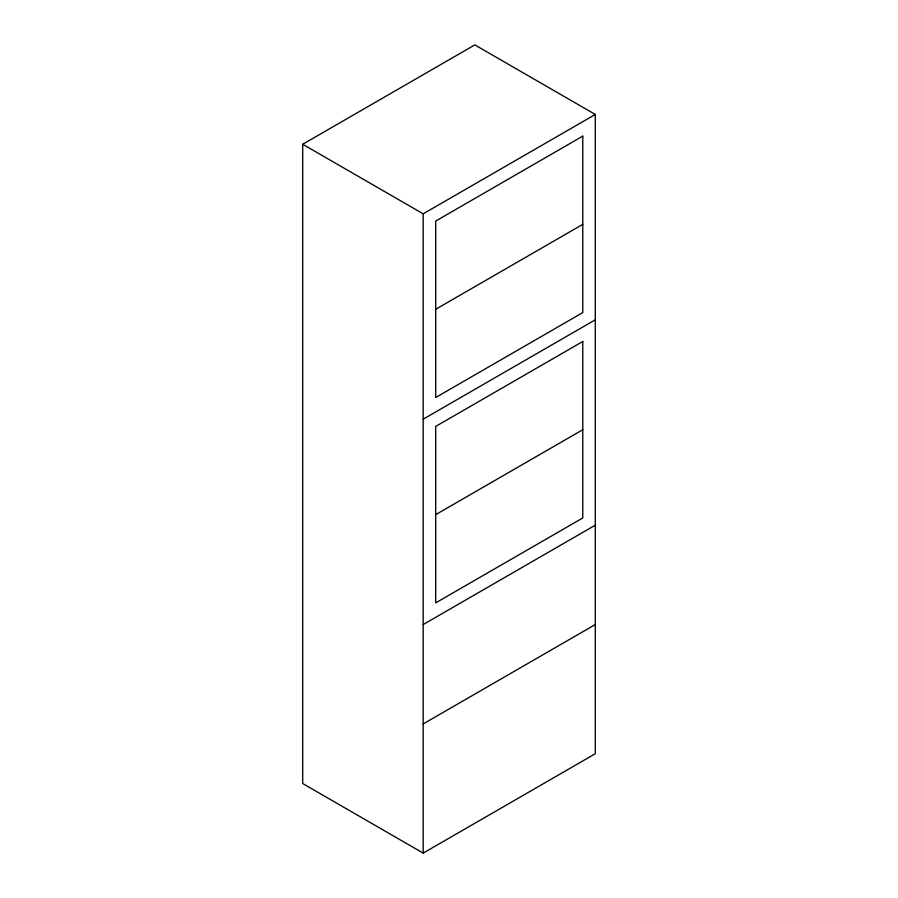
<?xml version="1.0" encoding="UTF-8"?>
<svg xmlns="http://www.w3.org/2000/svg" width="898" height="898" viewBox="0 0 898 898"><rect width="100%" height="100%" fill="white"/><g stroke="black" fill="none" stroke-linecap="round" stroke-linejoin="round"><path stroke-width="1.35" d="M302.705 144.264L474.817 44.9L595.295 114.461L595.295 753.736L423.183 853.1L302.705 783.539L302.705 144.264L423.183 213.825L595.295 114.461M435.698 309.282L582.78 224.365M423.183 419.186L595.295 319.823M435.698 514.644L582.78 429.727M423.183 624.548L595.295 525.184M423.183 723.923L595.295 624.548M423.183 213.825L423.183 853.1M582.78 136.126L435.698 221.054L435.698 397.511L582.78 312.594L582.78 136.126M582.78 341.498L435.698 426.415L435.698 602.872L582.78 517.955L582.78 341.498"/></g></svg>
